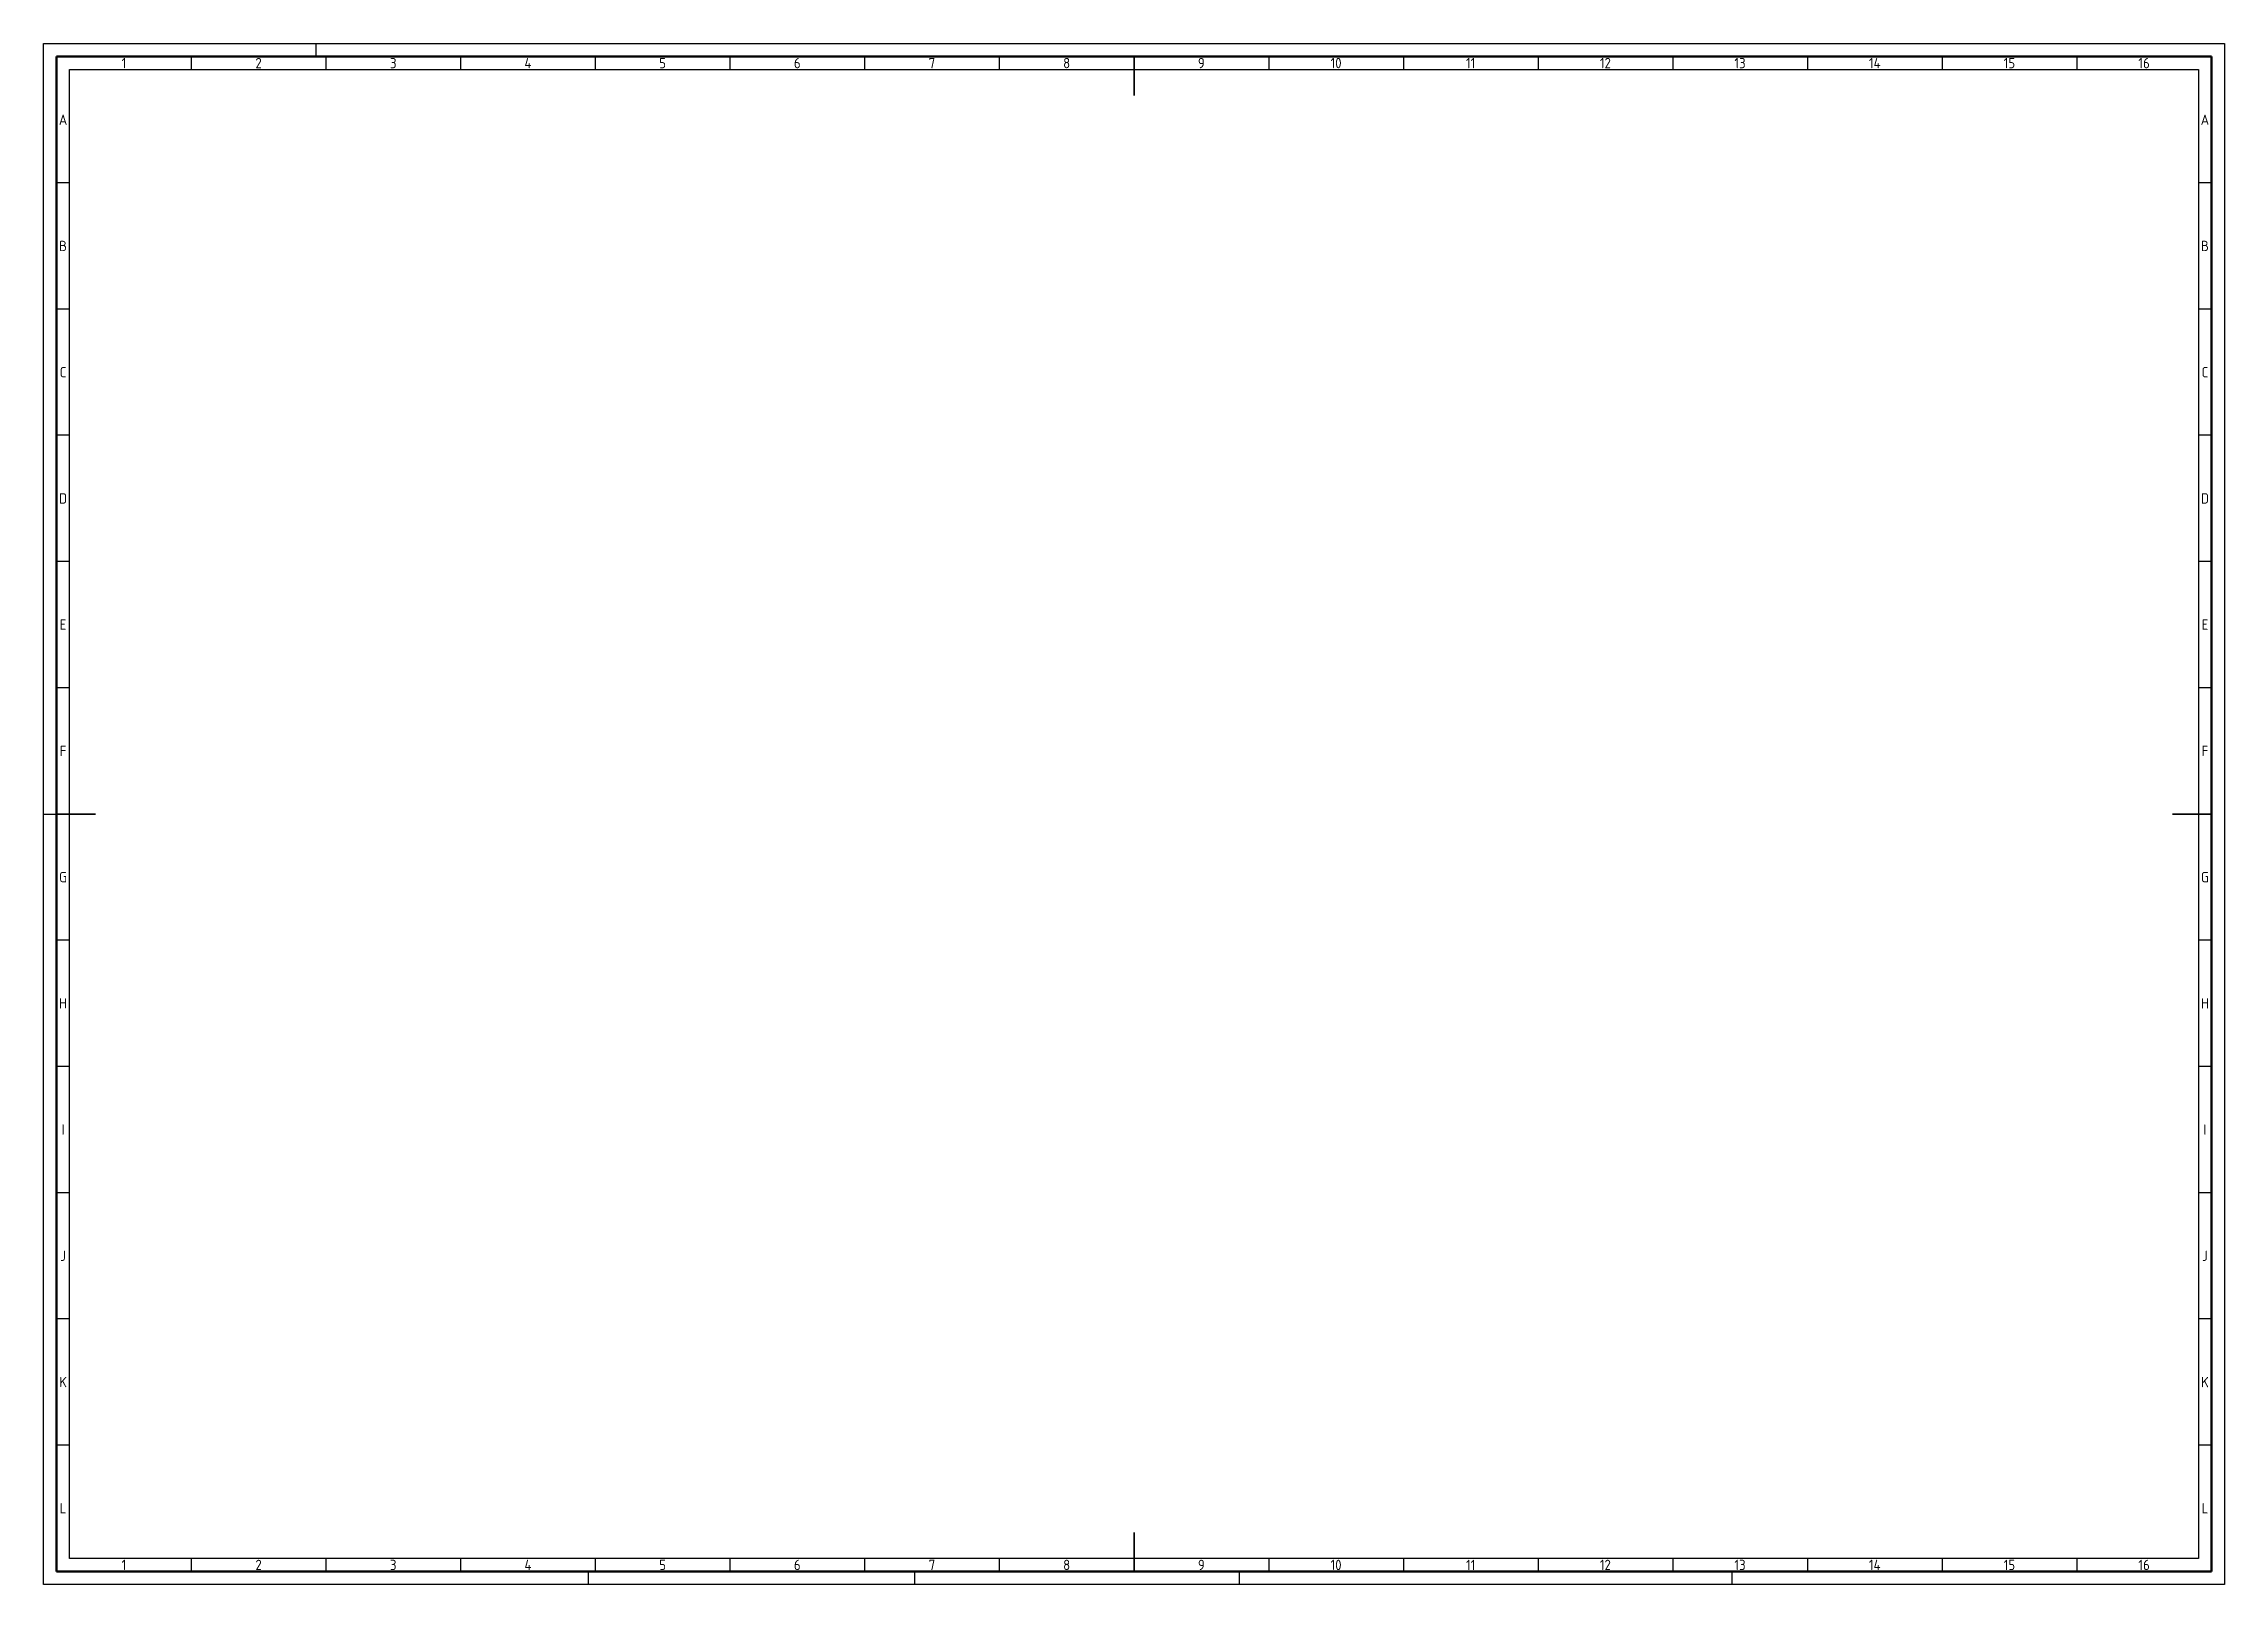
# Paper-space layout 'A1' of a CAD drawing. Header units: millimetres. Extents: x 0 to 841, y 0 to 594.
import ezdxf
from ezdxf.enums import TextEntityAlignment as Align

# ---------------------------------------------------------------- set-up
doc = ezdxf.new("R2010")
doc.units = ezdxf.units.MM
doc.layers.add('AM_0', color=7, linetype='Continuous', lineweight=50)
doc.layers.add('AM_BOR', color=7, linetype='Continuous', lineweight=50)
doc.styles.add('ACDINTS', font='isocp.shx', dxfattribs={"height": 1, "bigfont": 'bigfont.shx'})

# ---------------------------------------------------------------- blocks, each defined once
blk = doc.blocks.new('DIN_A1')
for p, q in [((5, 5), (5, 589)), ((5, 589), (836, 589)), ((836, 589), (836, 5)), ((836, 5), (5, 5))]:
    blk.add_line(p, q)
at = {"layer": 'AM_BOR', "color": 1, "lineweight": 25}
for p, q in [((0, 0), (0, 594)), ((0, 594), (841, 594)), ((56.94, 589), (56.94, 584)), ((105, 594), (105, 589)), ((108.88, 589), (108.88, 584)), ((160.81, 589), (160.81, 584)), ((212.75, 589), (212.75, 584)), ((264.69, 589), (264.69, 584)), ((316.62, 589), (316.62, 584)), ((368.56, 589), (368.56, 584)), ((472.44, 589), (472.44, 584)), ((524.38, 589), (524.38, 584)), ((576.31, 589), (576.31, 584)), ((628.25, 589), (628.25, 584)), ((680.19, 589), (680.19, 584)), ((732.12, 589), (732.12, 584)), ((784.06, 589), (784.06, 584)), ((841, 594), (841, 0)), ((10, 10), (10, 584)), ((10, 584), (831, 584)), ((831, 584), (831, 10)), ((10, 540.33), (5, 540.33)), ((836, 540.33), (831, 540.33)), ((10, 491.67), (5, 491.67)), ((836, 491.67), (831, 491.67)), ((10, 443), (5, 443)), ((836, 443), (831, 443)), ((10, 394.33), (5, 394.33)), ((836, 394.33), (831, 394.33)), ((10, 345.67), (5, 345.67)), ((836, 345.67), (831, 345.67)), ((0, 297), (5, 297)), ((10, 248.33), (5, 248.33)), ((836, 248.33), (831, 248.33)), ((10, 199.67), (5, 199.67)), ((836, 199.67), (831, 199.67)), ((10, 151), (5, 151)), ((836, 151), (831, 151)), ((10, 102.33), (5, 102.33)), ((836, 102.33), (831, 102.33)), ((10, 53.67), (5, 53.67)), ((836, 53.67), (831, 53.67)), ((831, 10), (10, 10)), ((56.94, 10), (56.94, 5)), ((108.88, 10), (108.88, 5)), ((160.81, 10), (160.81, 5)), ((212.75, 10), (212.75, 5)), ((264.69, 10), (264.69, 5)), ((316.62, 10), (316.62, 5)), ((368.56, 10), (368.56, 5)), ((472.44, 10), (472.44, 5)), ((524.38, 10), (524.38, 5)), ((576.31, 10), (576.31, 5)), ((628.25, 10), (628.25, 5)), ((680.19, 10), (680.19, 5)), ((732.12, 10), (732.12, 5)), ((784.06, 10), (784.06, 5)), ((841, 0), (0, 0)), ((210, 5), (210, 0)), ((336, 0), (336, 5)), ((461, 5), (461, 0)), ((651, 5), (651, 0)), ((841, 5), (841, 0))]:
    blk.add_line(p, q, dxfattribs=at)
at = {"layer": 'AM_BOR', "color": 2, "lineweight": 35}
for p, q in [((420.5, 589), (420.5, 574)), ((5, 297), (20, 297)), ((836, 297), (821, 297)), ((420.5, 5), (420.5, 20))]:
    blk.add_line(p, q, dxfattribs=at)
at = {"layer": 'AM_BOR', "color": 1, "lineweight": 25, "style": 'ACDINTS'}
for s, p in [('1', (30.97, 586.5)), ('2', (82.91, 586.5)), ('3', (134.84, 586.5)), ('4', (186.78, 586.5)), ('5', (238.72, 586.5)), ('6', (290.66, 586.5)), ('7', (342.59, 586.5)), ('8', (394.53, 586.5)), ('9', (446.47, 586.5)), ('10', (498.41, 586.5)), ('11', (550.34, 586.5)), ('12', (602.28, 586.5)), ('13', (654.22, 586.5)), ('14', (706.16, 586.5)), ('15', (758.09, 586.5)), ('16', (810.03, 586.5)), ('A', (7.5, 564.67)), ('A', (833.5, 564.67)), ('B', (7.5, 516)), ('B', (833.5, 516)), ('C', (7.5, 467.33)), ('C', (833.5, 467.33)), ('D', (7.5, 418.67)), ('D', (833.5, 418.67)), ('E', (7.5, 370)), ('E', (833.5, 370)), ('F', (7.5, 321.33)), ('F', (833.5, 321.33)), ('G', (7.5, 272.67)), ('G', (833.5, 272.67)), ('H', (7.5, 224)), ('H', (833.5, 224)), ('I', (7.5, 175.33)), ('I', (833.5, 175.33)), ('J', (7.5, 126.67)), ('J', (833.5, 126.67)), ('K', (7.5, 78)), ('K', (833.5, 78)), ('L', (7.5, 29.33)), ('L', (833.5, 29.33)), ('1', (30.97, 7.5)), ('2', (82.91, 7.5)), ('3', (134.84, 7.5)), ('4', (186.78, 7.5)), ('5', (238.72, 7.5)), ('6', (290.66, 7.5)), ('7', (342.59, 7.5)), ('8', (394.53, 7.5)), ('9', (446.47, 7.5)), ('10', (498.41, 7.5)), ('11', (550.34, 7.5)), ('12', (602.28, 7.5)), ('13', (654.22, 7.5)), ('14', (706.16, 7.5)), ('15', (758.09, 7.5)), ('16', (810.03, 7.5))]:
    blk.add_text(s, height=4, dxfattribs=at).set_placement(p, align=Align.MIDDLE_CENTER)

psp = doc.layouts.new('A1')

# ---------------------------------------------------------------- block references
at = {"layer": 'AM_0', "lineweight": 0}
psp.add_blockref('DIN_A1', (0, 0), dxfattribs=at)

doc.saveas('drawing.dxf')
